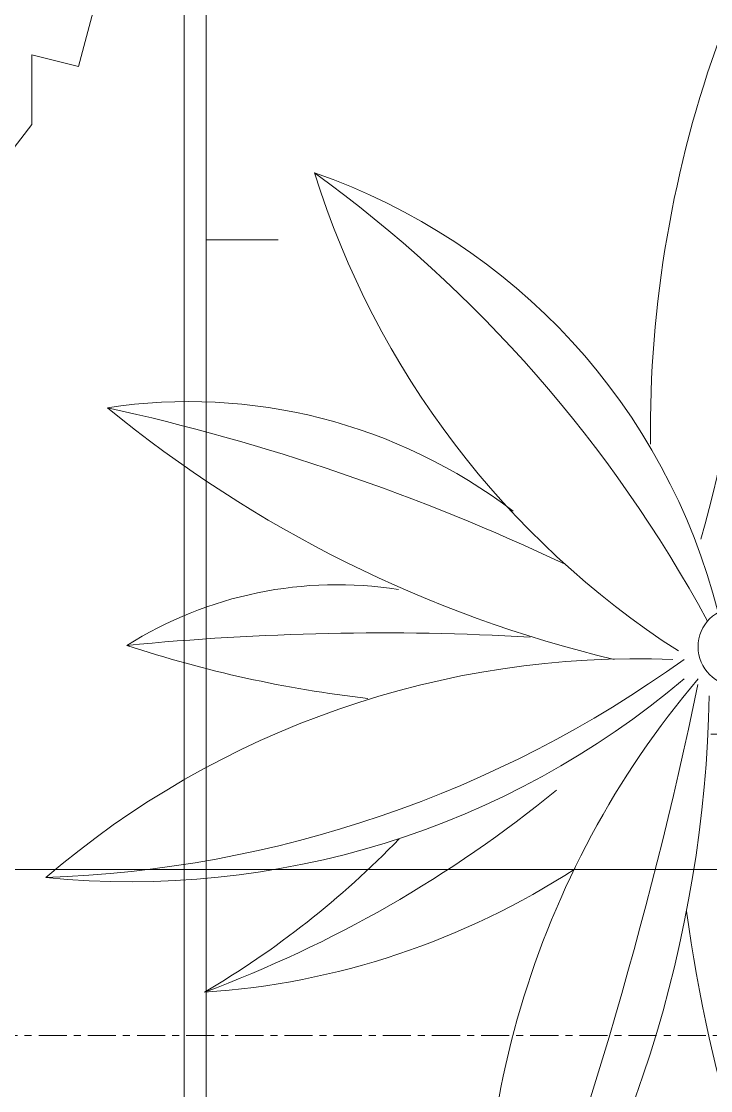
# Model space of a CAD drawing. Header units: millimetres. Extents: x 5357 to 259384, y -16348 to 109893.
# Drawn here: x 60178.9 to 60490.5, y 53511.9 to 53995.6 of the extents above; entities that cross this region are included whole.
import ezdxf

# ---------------------------------------------------------------- set-up
doc = ezdxf.new("R2010")
doc.units = ezdxf.units.MM
doc.linetypes.add('Grid Line', pattern=[22.225, 12.7, -3.175, 3.175, -3.175])
for name, color, linetype, lineweight in [('A-FLOR-PATT', 8, 'Continuous', 9), ('A-WALL', 113, 'Continuous', 9), ('G-IMPT', 8, 'Continuous', 9), ('L-PLNT', 71, 'Continuous', 9), ('L-PLNT-1', 7, 'Continuous', 9), ('M-EQPM', 50, 'Continuous', 9), ('S-GRID-1', 1, 'Grid Line', 9)]:
    doc.layers.add(name, color=color, linetype=linetype, lineweight=lineweight)

# ---------------------------------------------------------------- blocks, each defined once
blk = doc.blocks.new('CAY MAI VAN PHUC - CAY DUC SOC_dwg-2256080-TKCS_MB CẢNH QUAN CÂY XANH')
at = {"layer": 'G-IMPT', "flags": 128}
blk.add_lwpolyline([(-472.63, 306.73), (-359.57, 246.93), (-426.08, 246.93), (-446.03, 207.06), (-419.43, 173.84), (-452.68, 167.2), (-465.98, 67.53), (-439.38, 67.53), (-472.63, 47.6), (-439.38, 14.37), (-878.31, -78.65), (-80.26, -38.78), (-472.63, -105.23), (-446.03, -204.89), (-419.43, -198.25), (-419.43, -238.12), (-352.92, -324.49)], dxfattribs=at)
blk = doc.blocks.new('CAY MAI VAN PHUC - CAY BONG TRANG-2256527-TKCS_MB CẢNH QUAN CÂY XANH')
at = {"extrusion": (0, 0, -1), "xscale": 0.7894736842105263, "yscale": 0.7894736842105263, "zscale": -0.7894736842105263, "rotation": 180}
blk.add_blockref('CAY MAI VAN PHUC - CAY DUC SOC_dwg-2256080-TKCS_MB CẢNH QUAN CÂY XANH', (0, 0), dxfattribs=at)
blk = doc.blocks.new('TKTC_NAP THAM BE NUOC NGAM_260130 - TKTC_XREF_260130_NAP THAM BE NUOC NGAM_dwg-4013458-TKCS_MB CẢNH QUAN CÂY XANH')
at = {"layer": 'G-IMPT'}
blk.add_line((-142334.03, 149189.67), (-148499.03, 149189.67), dxfattribs=at)
at = {"layer": 'G-IMPT', "flags": 128}
blk.add_lwpolyline([(-149699.03, 153614.67), (-142334.03, 153614.67), (-142334.03, 149189.67), (-148499.03, 149189.67)], dxfattribs=at)
blk = doc.blocks.new('TKTC_NAP THAM BE NUOC NGAM_260130 - NẮP THĂM BỂ NƯỚC NGẦM-2336355-TKCS_MB CẢNH QUAN CÂY XANH')
blk.add_blockref('TKTC_NAP THAM BE NUOC NGAM_260130 - TKTC_XREF_260130_NAP THAM BE NUOC NGAM_dwg-4013458-TKCS_MB CẢNH QUAN CÂY XANH', (150009.03, -139814.67))
blk = doc.blocks.new('CAY DUA VAN PHAT - CAY DUA VAN PHAT_dwg-V454-TKCS_MB CẢNH QUAN CÂY XANH')
at = {"layer": 'G-IMPT'}
blk.add_circle((672.09, 720.8), 35.68, dxfattribs=at)
for centre, radius, start, end in [((1505.19, 811.21), 822.27, 139.40241, 182.22196), ((-165.56, 1381.78), 1047, 324.19163, 358.05796), ((110.73, 1269.47), 773.93, 319.72962, 5.69701), ((934.45, 1217.21), 484.17, 171.28074, 217.3319), ((2363.89, 1712.04), 1954, 192.45532, 205.30666), ((-423.23, 568.12), 1137.9, 13.43357, 39.4147), ((972.53, 1082.77), 356.56, 147.77658, 188.93687), ((3037.68, 1041.3), 2378.09, 174.41125, 183.20325), ((-370.24, 928.87), 1096.5, 6.61656, 18.28498), ((-62.11, 1592.19), 1116.77, 320.68015, 339.59855), ((272.77, 1621.07), 825.58, 313.95882, 329.56689), ((288.41, 1248.57), 697.7, 326.90571, 356.24571), ((5.95, 342.33), 797.16, 32.80883, 72.67027), ((1228.07, 1817.95), 1216.67, 215.97087, 241.57597), ((779.81, 1288.74), 567.56, 199.06916, 255.84865), ((1231.12, 130.13), 820.47, 82.64497, 130.22753), ((-95.38, 4605.11), 3931.17, 281.76683, 291.3553), ((695.3, 1884.13), 1137.9, 271.06337, 304.27673), ((478.87, -252.08), 1051.7, 89.46131, 109.98389), ((719.28, -637.76), 1417.71, 63.40929, 82.21971), ((311.62, 1657.04), 940.58, 258.21063, 286.24623)]:
    blk.add_arc(centre, radius, start, end, dxfattribs=at)
blk = doc.blocks.new('CAY DUA VAN PHAT - CAY DUA VAN PHAT-V455-TKCS_MB CẢNH QUAN CÂY XANH')
at = {"extrusion": (0, 0, -1), "xscale": 0.5, "yscale": 0.5, "zscale": -0.5, "rotation": 180}
blk.add_blockref('CAY DUA VAN PHAT - CAY DUA VAN PHAT_dwg-V454-TKCS_MB CẢNH QUAN CÂY XANH', (151.82, 370.52), dxfattribs=at)

msp = doc.modelspace()

# ---------------------------------------------------------------- hatches: boundary and pattern name
at = {"layer": 'A-FLOR-PATT'}
h = msp.add_hatch(dxfattribs=at)
h.set_pattern_fill('FP_23', color=256, style=0, pattern_type=2)
h.set_pattern_definition([(0, (167.64, 11.2), (558.8, 558.8), [83.82, -16.764, 22.352, -16.764, -419.1]), (0, (167.64, 11.2), (558.8, 558.8), [-139.7, 83.82, -335.28]), (0, (139.7, 27.94), (558.8, 558.8), [55.88, -41.91, 83.82, -41.91, -335.28]), (0, (139.7, 27.94), (558.8, 558.8), [-223.52, 55.88, -279.4]), (0, (335.3, 251.46), (558.8, 558.8), [69.85, -27.94, 69.85, -391.16]), (0, (55.9, 363.2), (558.8, 558.8), [27.94, -55.88, 27.94, -447.04]), (90, (111.76, 363.2), (-558.8, 558.8), [50.292, -508.508]), (90, (279.4, 27.94), (-558.8, 558.8), [55.88, -502.92]), (90, (419.1, 251.46), (-558.8, 558.8), [55.88, -502.92]), (45, (352.04, 22.35), (0, 558.7996), [55.88, -734.383]), (135, (206.76, 22.35), (-558.7996, 0), [55.88, -734.383]), (63.435, (335.28, 25.15), (-0.0005, 558.8001), [55.88, -1193.635]), (75.964, (307.34, 27.94), (-0.00237, 558.80038), [55.88, -2248.111]), (75.964, (447.04, 251.46), (-0.00237, 558.80038), [44.704, -2259.287]), (75.964, (122.94, 363.22), (-0.00237, 558.80038), [39.116, -2264.875]), (104.036, (251.46, 27.94), (0.00237, 558.80038), [55.88, -2248.111]), (104.036, (391.16, 251.46), (0.00237, 558.80038), [44.704, -2259.287]), (104.036, (100.58, 363.22), (0.00237, 558.80038), [39.116, -2264.875]), (116.565, (223.52, 25.15), (0.0005, 558.8001), [55.88, -1193.634])])
h.paths.add_polyline_path([(60645.3, 50657.93), (60652.56, 50657.93), (60652.56, 55286.31), (60252.49, 55286.31), (60253.51, 55276.31), (60262.49, 55276.31), (60262.49, 53311.94), (60452.49, 53311.94), (60452.49, 50657.93)])

# ---------------------------------------------------------------- linework, layer by layer
at = {"layer": 'A-WALL'}
for p, q in [((60252.49, 53311.94), (60252.49, 55286.31)), ((60262.49, 55276.31), (60262.49, 53311.94))]:
    msp.add_line(p, q, dxfattribs=at)
at = {"layer": 'S-GRID-1'}
msp.add_line((130319.29, 53536.94), (29351.79, 53536.94), dxfattribs=at)

# ---------------------------------------------------------------- block references
at = {"layer": 'L-PLNT', "rotation": 270.0000000000003}
msp.add_blockref('CAY DUA VAN PHAT - CAY DUA VAN PHAT-V455-TKCS_MB CẢNH QUAN CÂY XANH', (60492.56, 53896.94), dxfattribs=at)
at = {"layer": 'L-PLNT-1', "rotation": 180}
msp.add_blockref('CAY MAI VAN PHUC - CAY BONG TRANG-2256527-TKCS_MB CẢNH QUAN CÂY XANH', (59852.56, 54136.94), dxfattribs=at)
at = {"layer": 'M-EQPM'}
msp.add_blockref('TKTC_NAP THAM BE NUOC NGAM_260130 - NẮP THĂM BỂ NƯỚC NGẦM-2336355-TKCS_MB CẢNH QUAN CÂY XANH', (53152.64, 44236.94), dxfattribs=at)

doc.saveas('drawing.dxf')
